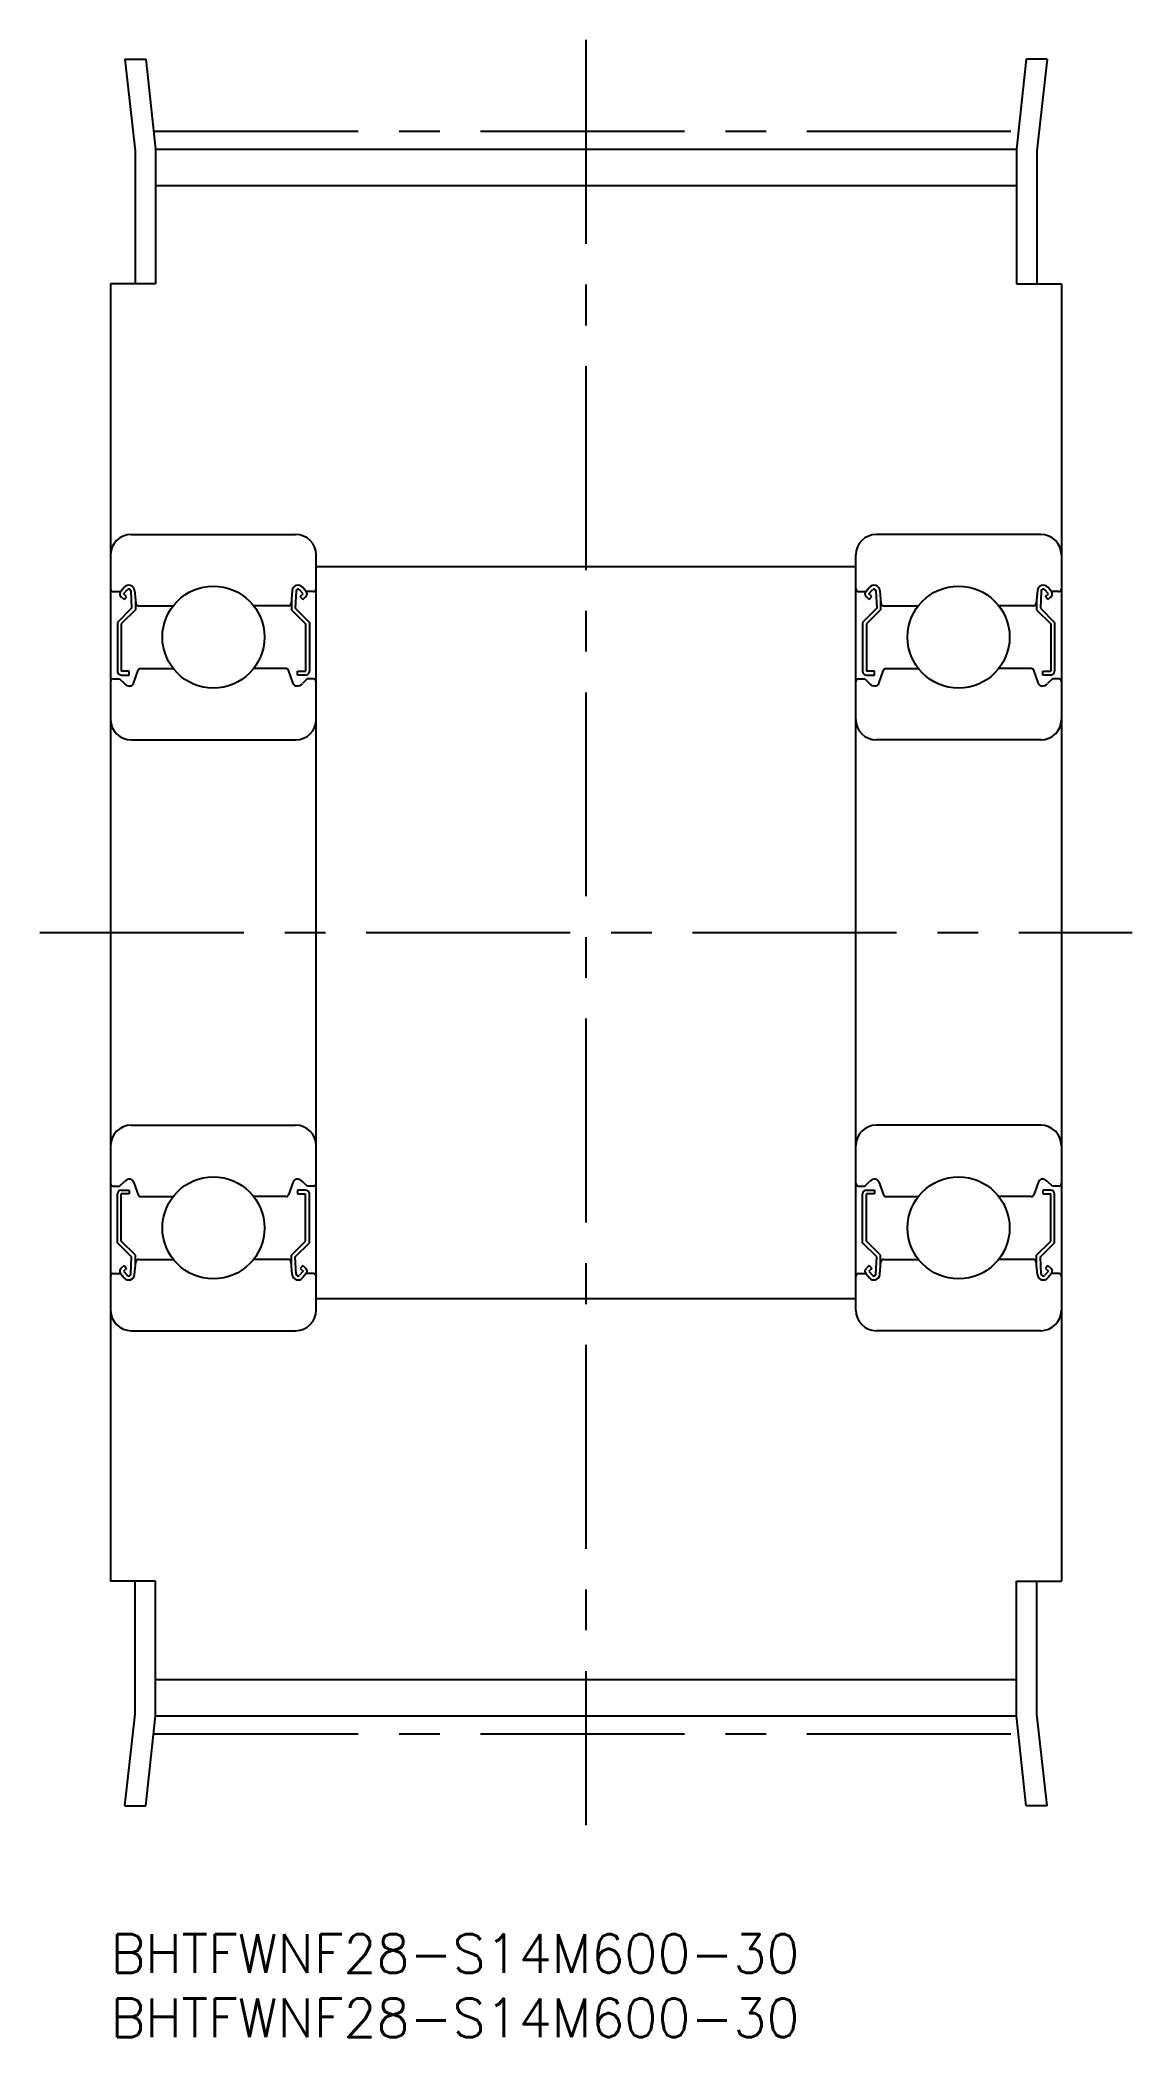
# Model space of a CAD drawing. Extents: x -6 to 80, y -8 to 148.
import ezdxf

# ---------------------------------------------------------------- set-up
doc = ezdxf.new("R2010")
doc.units = 0
doc.header["$LTSCALE"] = 0.5
doc.linetypes.add('CENTER', pattern=[50.8, 31.75, -6.35, 6.35, -6.35])
for name, color, linetype in [('MSM_CENTER', 1, 'CENTER'), ('MSM_CONTINUOUS', 7, 'CONTINUOUS'), ('MSM_PART_NUMBER', 7, 'CONTINUOUS')]:
    doc.layers.add(name, color=color, linetype=linetype)
doc.styles.get("Standard").update_dxf_attribs({"font": 'txt.shx', "height": 3, "bigfont": 'bigfont.shx'})

# ---------------------------------------------------------------- blocks, each defined once
blk = doc.blocks.new('*U2')
at = {"layer": 'MSM_PART_NUMBER'}
blk.add_text('BHTFWNF28-S14M600-30', height=3, dxfattribs=at).set_placement((0, -3))
blk = doc.blocks.new('*U3')
at = {"layer": 'MSM_PART_NUMBER'}
blk.add_text('BHTFWNF28-S14M600-30', height=3, dxfattribs=at).set_placement((0, -8))

msp = doc.modelspace()

# ---------------------------------------------------------------- linework, layer by layer
at = {"layer": 'MSM_CENTER'}
for p, q in [((37, 147.5), (37, 8.5)), ((3.4, 140.39), (70.6, 140.39)), ((-5.5, 78), (79.5, 78)), ((3.4, 15.61), (70.6, 15.61))]:
    msp.add_line(p, q, dxfattribs=at)
at = {"layer": 'MSM_CONTINUOUS'}
for p, q in [((1.11, 146), (1.9, 138.87)), ((1.11, 146), (2.73, 146)), ((2.73, 146), (3.5, 138.99)), ((71.27, 146), (70.5, 138.99)), ((72.89, 146), (71.27, 146)), ((72.89, 146), (72.1, 138.87)), ((1.9, 138.87), (1.9, 128.5)), ((3.5, 138.99), (70.5, 138.99)), ((3.5, 138.99), (3.5, 128.5)), ((70.5, 138.99), (70.5, 128.5)), ((72.1, 138.87), (72.1, 128.5)), ((3.5, 136.16), (70.5, 136.16)), ((0, 128.5), (0, 27.5)), ((3.5, 128.5), (0, 128.5)), ((70.5, 128.5), (74, 128.5)), ((74, 128.5), (74, 27.5)), ((1.6, 109), (14.4, 109)), ((72.4, 109), (59.6, 109)), ((16, 48.6), (16, 107.4)), ((58, 48.6), (58, 107.4)), ((16, 106.5), (58, 106.5)), ((0.2, 104.55), (0.78, 104.55)), ((0.78, 104.55), (1.06, 104.89)), ((1.01, 104.36), (1.29, 104.69)), ((1.24, 104.16), (1.01, 104.36)), ((1.57, 104.6), (1.63, 103.25)), ((1.87, 104.63), (1.96, 103.63)), ((14.13, 104.63), (14.04, 103.63)), ((14.43, 104.6), (14.37, 103.25)), ((14.99, 104.36), (14.71, 104.69)), ((14.76, 104.16), (14.99, 104.36)), ((15.22, 104.55), (14.94, 104.89)), ((15.8, 104.55), (15.22, 104.55)), ((58.2, 104.55), (58.78, 104.55)), ((58.78, 104.55), (59.06, 104.89)), ((59.01, 104.36), (59.29, 104.69)), ((59.24, 104.16), (59.01, 104.36)), ((59.57, 104.6), (59.63, 103.25)), ((59.87, 104.63), (59.96, 103.63)), ((72.13, 104.63), (72.04, 103.63)), ((72.43, 104.6), (72.37, 103.25)), ((72.99, 104.36), (72.71, 104.69)), ((72.76, 104.16), (72.99, 104.36)), ((73.22, 104.55), (72.94, 104.89)), ((73.8, 104.55), (73.22, 104.55)), ((1.63, 103.25), (0.53, 102.15)), ((1.05, 103.93), (0.82, 104.13)), ((1.93, 103.13), (0.83, 102.03)), ((1.05, 103.93), (1.24, 104.16)), ((1.93, 103.98), (1.93, 103.13)), ((2.16, 103.45), (4.88, 103.45)), ((13.84, 103.45), (11.12, 103.45)), ((14.07, 103.98), (14.07, 103.13)), ((14.07, 103.13), (15.17, 102.03)), ((14.37, 103.25), (15.47, 102.15)), ((14.95, 103.93), (14.76, 104.16)), ((14.95, 103.93), (15.18, 104.13)), ((59.63, 103.25), (58.53, 102.15)), ((59.05, 103.93), (58.82, 104.13)), ((59.93, 103.13), (58.83, 102.03)), ((59.05, 103.93), (59.24, 104.16)), ((59.93, 103.98), (59.93, 103.13)), ((60.16, 103.45), (62.88, 103.45)), ((71.84, 103.45), (69.12, 103.45)), ((72.07, 103.98), (72.07, 103.13)), ((72.07, 103.13), (73.17, 102.03)), ((72.37, 103.25), (73.47, 102.15)), ((72.95, 103.93), (72.76, 104.16)), ((72.95, 103.93), (73.18, 104.13)), ((0.53, 102.15), (0.53, 98.35)), ((0.83, 102.03), (0.83, 98.35)), ((15.17, 102.03), (15.17, 98.35)), ((15.47, 102.15), (15.47, 98.35)), ((58.53, 102.15), (58.53, 98.35)), ((58.83, 102.03), (58.83, 98.35)), ((73.17, 102.03), (73.17, 98.35)), ((73.47, 102.15), (73.47, 98.35)), ((1.45, 98.35), (0.83, 98.35)), ((0.83, 98.05), (1.45, 98.05)), ((1.45, 98.05), (1.45, 98.35)), ((1.78, 97.4), (2.15, 98.42)), ((2.34, 98.55), (4.88, 98.55)), ((13.66, 98.55), (11.12, 98.55)), ((14.22, 97.4), (13.85, 98.42)), ((14.55, 98.05), (14.55, 98.35)), ((14.55, 98.35), (15.17, 98.35)), ((15.17, 98.05), (14.55, 98.05)), ((59.45, 98.35), (58.83, 98.35)), ((58.83, 98.05), (59.45, 98.05)), ((59.45, 98.05), (59.45, 98.35)), ((59.78, 97.4), (60.15, 98.42)), ((60.34, 98.55), (62.88, 98.55)), ((71.66, 98.55), (69.12, 98.55)), ((72.22, 97.4), (71.85, 98.42)), ((72.55, 98.05), (72.55, 98.35)), ((72.55, 98.35), (73.17, 98.35)), ((73.17, 98.05), (72.55, 98.05)), ((0.2, 97.75), (0.7, 97.75)), ((0.7, 97.75), (1.07, 97.38)), ((15.3, 97.75), (14.93, 97.38)), ((15.8, 97.75), (15.3, 97.75)), ((58.2, 97.75), (58.7, 97.75)), ((58.7, 97.75), (59.07, 97.38)), ((73.3, 97.75), (72.93, 97.38)), ((73.8, 97.75), (73.3, 97.75)), ((1.6, 93), (14.4, 93)), ((72.4, 93), (59.6, 93)), ((1.6, 63), (14.4, 63)), ((72.4, 63), (59.6, 63)), ((0.2, 58.25), (0.7, 58.25)), ((0.53, 53.85), (0.53, 57.65)), ((0.7, 58.25), (1.07, 58.62)), ((0.83, 57.95), (1.45, 57.95)), ((1.45, 57.65), (0.83, 57.65)), ((0.83, 53.97), (0.83, 57.65)), ((1.45, 57.95), (1.45, 57.65)), ((1.78, 58.6), (2.15, 57.58)), ((14.22, 58.6), (13.85, 57.58)), ((14.55, 57.95), (14.55, 57.65)), ((15.17, 57.95), (14.55, 57.95)), ((14.55, 57.65), (15.17, 57.65)), ((15.3, 58.25), (14.93, 58.62)), ((15.17, 53.97), (15.17, 57.65)), ((15.8, 58.25), (15.3, 58.25)), ((15.47, 53.85), (15.47, 57.65)), ((58.2, 58.25), (58.7, 58.25)), ((58.53, 53.85), (58.53, 57.65)), ((58.7, 58.25), (59.07, 58.62)), ((58.83, 57.95), (59.45, 57.95)), ((58.83, 53.97), (58.83, 57.65)), ((59.45, 57.65), (58.83, 57.65)), ((59.45, 57.95), (59.45, 57.65)), ((59.78, 58.6), (60.15, 57.58)), ((72.22, 58.6), (71.85, 57.58)), ((72.55, 57.95), (72.55, 57.65)), ((73.17, 57.95), (72.55, 57.95)), ((72.55, 57.65), (73.17, 57.65)), ((73.3, 58.25), (72.93, 58.62)), ((73.17, 53.97), (73.17, 57.65)), ((73.8, 58.25), (73.3, 58.25)), ((73.47, 53.85), (73.47, 57.65)), ((2.34, 57.45), (4.88, 57.45)), ((13.66, 57.45), (11.12, 57.45)), ((60.34, 57.45), (62.88, 57.45)), ((71.66, 57.45), (69.12, 57.45)), ((1.63, 52.75), (0.53, 53.85)), ((1.93, 52.87), (0.83, 53.97)), ((1.93, 52.02), (1.93, 52.87)), ((14.07, 52.87), (15.17, 53.97)), ((14.07, 52.02), (14.07, 52.87)), ((14.37, 52.75), (15.47, 53.85)), ((59.63, 52.75), (58.53, 53.85)), ((59.93, 52.87), (58.83, 53.97)), ((59.93, 52.02), (59.93, 52.87)), ((72.07, 52.87), (73.17, 53.97)), ((72.07, 52.02), (72.07, 52.87)), ((72.37, 52.75), (73.47, 53.85)), ((0.2, 51.45), (0.78, 51.45)), ((0.78, 51.45), (1.06, 51.11)), ((1.05, 52.07), (0.82, 51.87)), ((1.24, 51.84), (1.01, 51.64)), ((1.01, 51.64), (1.29, 51.31)), ((1.05, 52.07), (1.24, 51.84)), ((1.57, 51.4), (1.63, 52.75)), ((1.87, 51.37), (1.96, 52.37)), ((2.16, 52.55), (4.88, 52.55)), ((13.84, 52.55), (11.12, 52.55)), ((14.13, 51.37), (14.04, 52.37)), ((14.43, 51.4), (14.37, 52.75)), ((14.99, 51.64), (14.71, 51.31)), ((14.95, 52.07), (14.76, 51.84)), ((14.76, 51.84), (14.99, 51.64)), ((15.22, 51.45), (14.94, 51.11)), ((14.95, 52.07), (15.18, 51.87)), ((15.8, 51.45), (15.22, 51.45)), ((58.2, 51.45), (58.78, 51.45)), ((58.78, 51.45), (59.06, 51.11)), ((59.05, 52.07), (58.82, 51.87)), ((59.24, 51.84), (59.01, 51.64)), ((59.01, 51.64), (59.29, 51.31)), ((59.05, 52.07), (59.24, 51.84)), ((59.57, 51.4), (59.63, 52.75)), ((59.87, 51.37), (59.96, 52.37)), ((60.16, 52.55), (62.88, 52.55)), ((71.84, 52.55), (69.12, 52.55)), ((72.13, 51.37), (72.04, 52.37)), ((72.43, 51.4), (72.37, 52.75)), ((72.99, 51.64), (72.71, 51.31)), ((72.95, 52.07), (72.76, 51.84)), ((72.76, 51.84), (72.99, 51.64)), ((73.22, 51.45), (72.94, 51.11)), ((72.95, 52.07), (73.18, 51.87)), ((73.8, 51.45), (73.22, 51.45)), ((16, 49.5), (58, 49.5)), ((1.6, 47), (14.4, 47)), ((72.4, 47), (59.6, 47)), ((3.5, 27.5), (0, 27.5)), ((1.9, 17.13), (1.9, 27.5)), ((3.5, 17.01), (3.5, 27.5)), ((70.5, 27.5), (74, 27.5)), ((70.5, 17.01), (70.5, 27.5)), ((72.1, 17.13), (72.1, 27.5)), ((3.5, 19.84), (70.5, 19.84)), ((1.11, 10), (1.9, 17.13)), ((72.89, 10), (72.1, 17.13)), ((2.73, 10), (3.5, 17.01)), ((3.5, 17.01), (70.5, 17.01)), ((71.27, 10), (70.5, 17.01)), ((1.11, 10), (2.73, 10)), ((72.89, 10), (71.27, 10))]:
    msp.add_line(p, q, dxfattribs=at)
for centre in [(8, 101), (66, 101), (8, 55), (66, 55)]:
    msp.add_circle(centre, 3.97, dxfattribs=at)
for centre, radius, start, end in [((1.6, 107.4), 1.6, 90, 180), ((14.4, 107.4), 1.6, 0, 90), ((59.6, 107.4), 1.6, 90, 180), ((72.4, 107.4), 1.6, 0, 90), ((0.2, 104.75), 0.2, 180, 270), ((1.01, 104.36), 0.3, 139.9105, 229.9992), ((1.41, 104.59), 0.46, 4.9869, 139.9105), ((1.41, 104.59), 0.16, 2.3754, 139.9946), ((14.59, 104.59), 0.46, 40.0895, 175.0131), ((14.59, 104.59), 0.16, 40.0054, 177.6246), ((14.99, 104.36), 0.3, 310.0008, 40.0895), ((15.8, 104.75), 0.2, 270, 0), ((58.2, 104.75), 0.2, 180, 270), ((59.01, 104.36), 0.3, 139.9105, 229.9992), ((59.41, 104.59), 0.46, 4.9869, 139.9105), ((59.41, 104.59), 0.16, 2.3754, 139.9946), ((72.59, 104.59), 0.46, 40.0895, 175.0131), ((72.59, 104.59), 0.16, 40.0054, 177.6246), ((72.99, 104.36), 0.3, 310.0008, 40.0895), ((73.8, 104.75), 0.2, 270, 0), ((2.16, 103.65), 0.2, 184.9869, 270), ((13.84, 103.65), 0.2, 270, 355.0131), ((60.16, 103.65), 0.2, 184.9869, 270), ((71.84, 103.65), 0.2, 270, 355.0131), ((0.83, 98.35), 0.3, 180, 270), ((2.34, 98.35), 0.2, 90, 160.0304), ((13.66, 98.35), 0.2, 19.9696, 90), ((15.17, 98.35), 0.3, 270, 0), ((58.83, 98.35), 0.3, 180, 270), ((60.34, 98.35), 0.2, 90, 160.0304), ((71.66, 98.35), 0.2, 19.9696, 90), ((73.17, 98.35), 0.3, 270, 0), ((0.2, 97.55), 0.2, 90, 180), ((1.5, 97.8), 0.6, 225.0023, 272.8279), ((1.5, 97.5), 0.3, 265.4914, 340.0304), ((14.5, 97.5), 0.3, 199.9696, 274.5086), ((14.5, 97.8), 0.6, 267.1721, 314.9977), ((15.8, 97.55), 0.2, 0, 90), ((58.2, 97.55), 0.2, 90, 180), ((59.5, 97.8), 0.6, 225.0023, 272.8279), ((59.5, 97.5), 0.3, 265.4914, 340.0304), ((72.5, 97.5), 0.3, 199.9696, 274.5086), ((72.5, 97.8), 0.6, 267.1721, 314.9977), ((73.8, 97.55), 0.2, 0, 90), ((1.6, 94.6), 1.6, 180, 270), ((14.4, 94.6), 1.6, 270, 0), ((59.6, 94.6), 1.6, 180, 270), ((72.4, 94.6), 1.6, 270, 0), ((1.6, 61.4), 1.6, 90, 180), ((14.4, 61.4), 1.6, 0, 90), ((59.6, 61.4), 1.6, 90, 180), ((72.4, 61.4), 1.6, 0, 90), ((0.2, 58.45), 0.2, 180, 270), ((0.83, 57.65), 0.3, 90, 180), ((1.5, 58.2), 0.6, 87.1721, 134.9977), ((1.5, 58.5), 0.3, 19.9696, 94.5086), ((2.34, 57.65), 0.2, 199.9696, 270), ((13.66, 57.65), 0.2, 270, 340.0304), ((14.5, 58.5), 0.3, 85.4914, 160.0304), ((14.5, 58.2), 0.6, 45.0023, 92.8279), ((15.17, 57.65), 0.3, 0, 90), ((15.8, 58.45), 0.2, 270, 0), ((58.2, 58.45), 0.2, 180, 270), ((58.83, 57.65), 0.3, 90, 180), ((59.5, 58.2), 0.6, 87.1721, 134.9977), ((59.5, 58.5), 0.3, 19.9696, 94.5086), ((60.34, 57.65), 0.2, 199.9696, 270), ((71.66, 57.65), 0.2, 270, 340.0304), ((72.5, 58.5), 0.3, 85.4914, 160.0304), ((72.5, 58.2), 0.6, 45.0023, 92.8279), ((73.17, 57.65), 0.3, 0, 90), ((73.8, 58.45), 0.2, 270, 0), ((0.2, 51.25), 0.2, 90, 180), ((1.01, 51.64), 0.3, 130.0008, 220.0895), ((1.41, 51.41), 0.46, 220.0895, 355.0131), ((1.41, 51.41), 0.16, 220.0054, 357.6246), ((2.16, 52.35), 0.2, 90, 175.0131), ((13.84, 52.35), 0.2, 4.9869, 90), ((14.59, 51.41), 0.46, 184.9869, 319.9105), ((14.59, 51.41), 0.16, 182.3754, 319.9946), ((14.99, 51.64), 0.3, 319.9105, 49.9992), ((15.8, 51.25), 0.2, 0, 90), ((58.2, 51.25), 0.2, 90, 180), ((59.01, 51.64), 0.3, 130.0008, 220.0895), ((59.41, 51.41), 0.46, 220.0895, 355.0131), ((59.41, 51.41), 0.16, 220.0054, 357.6246), ((60.16, 52.35), 0.2, 90, 175.0131), ((71.84, 52.35), 0.2, 4.9869, 90), ((72.59, 51.41), 0.46, 184.9869, 319.9105), ((72.59, 51.41), 0.16, 182.3754, 319.9946), ((72.99, 51.64), 0.3, 319.9105, 49.9992), ((73.8, 51.25), 0.2, 0, 90), ((1.6, 48.6), 1.6, 180, 270), ((14.4, 48.6), 1.6, 270, 0), ((59.6, 48.6), 1.6, 180, 270), ((72.4, 48.6), 1.6, 270, 0)]:
    msp.add_arc(centre, radius, start, end, dxfattribs=at)

# ---------------------------------------------------------------- block references
for name in ['*U2', '*U3']:
    msp.add_blockref(name, (0, 0), dxfattribs=at)

doc.saveas('drawing.dxf')
